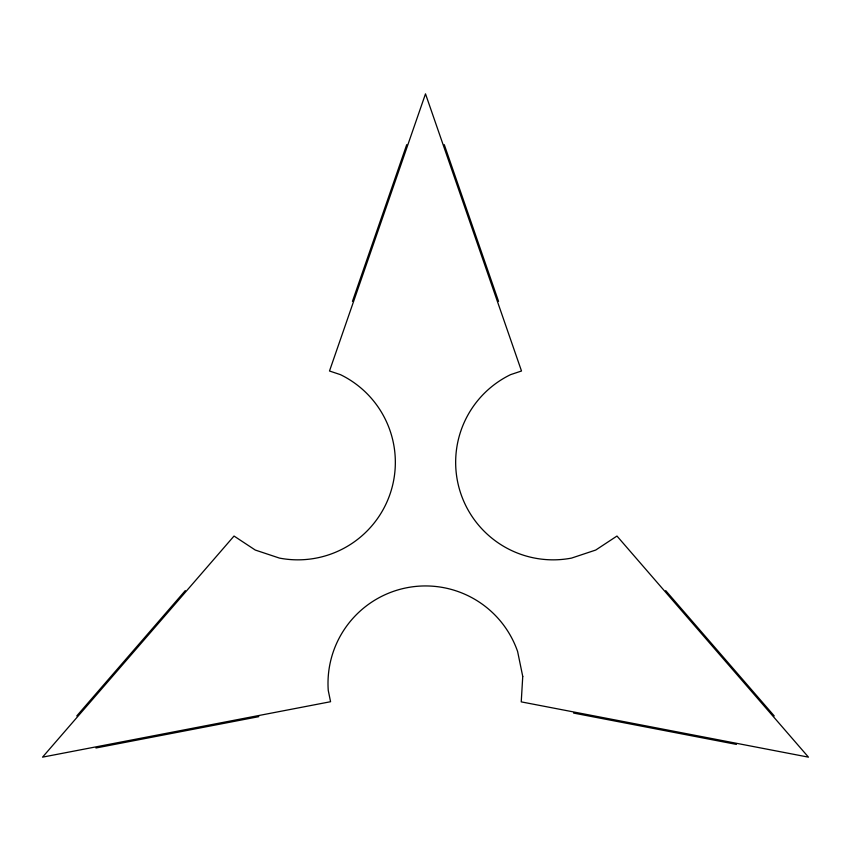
<?xml version="1.0" encoding="UTF-8"?>
<svg xmlns="http://www.w3.org/2000/svg" width="851" height="851" viewBox="0 0 851 851"><rect width="100%" height="100%" fill="white"/><g stroke="black" fill="none" stroke-linecap="round" stroke-linejoin="round"><path stroke-width="1.28" d="M352.452 301.36L406.725 144.67M76.76 715.946L185.316 590.594M95.94 747.997L258.778 716.659M573.606 713.074L736.434 744.412M665.684 590.594L774.24 715.946M444.275 144.67L498.548 301.36M522.748 676.46L521.237 701.873L808.45 757.145L616.975 536.045L595.721 550.054L571.574 558.086A97.493 97.493 0 0 1 510.579 374.642L521.503 371.004L425.5 93.855L329.497 371.004L340.421 374.642A97.493 97.493 0 0 1 279.426 558.086L255.279 550.054L234.025 536.045L42.55 757.145L330.571 701.713L328.252 690.427A97.493 97.493 0 0 1 517.621 651.536L522.748 676.46"/></g></svg>
